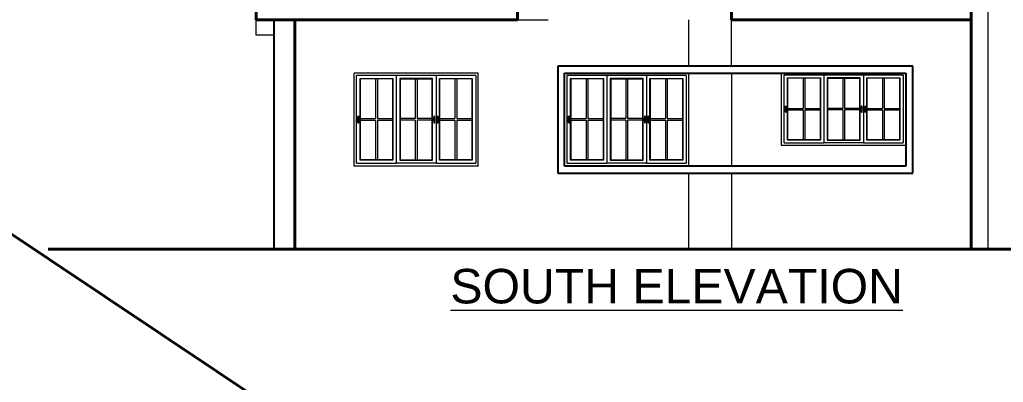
# Model space of a CAD drawing. Header units: inches. Extents: x 141029 to 151573, y -22384 to -18036.
# Drawn here: x 145077 to 145647, y -20714 to -20504 of the extents above; entities that cross this region are included whole.
import ezdxf

# ---------------------------------------------------------------- set-up
doc = ezdxf.new("R2010")
doc.units = ezdxf.units.IN
doc.header["$LTSCALE"] = 0.5
doc.header["$MEASUREMENT"] = 0
for name, color, linetype, lineweight in [('HACTH', 253, 'Continuous', 9), ('PARAPET', 50, 'Continuous', 13), ('Text-100.w', 254, 'Continuous', 9), ('wall', 1, 'Continuous', 40), ('wall light', 6, 'Continuous', 25), ('window', 4, 'Continuous', 13)]:
    doc.layers.add(name, color=color, linetype=linetype, lineweight=lineweight)
doc.styles.add('arial', font='arial.ttf')

msp = doc.modelspace()

# ---------------------------------------------------------------- linework, layer by layer
at = {"layer": 'HACTH'}
for p, q in [((145365.69, -20503.61), (145383.59, -20503.61)), ((145465.09, -20530.61), (145465.09, -20503.61)), ((145489.84, -20530.61), (145489.84, -20503.61)), ((145489.84, -20534.61), (145489.84, -20588.61)), ((145465.09, -20636.61), (145465.09, -20592.61)), ((145489.84, -20592.61), (145489.84, -20636.61))]:
    msp.add_line(p, q, dxfattribs=at)
at = {"layer": 'PARAPET'}
for p, q in [((145638.37, -20263.61), (145638.37, -20636.61)), ((145214.36, -20512.61), (145214.36, -20503.61)), ((145224.69, -20512.61), (145214.36, -20512.61))]:
    msp.add_line(p, q, dxfattribs=at)
at = {"layer": 'wall'}
for p, q in [((141502.31, -18246.24), (147362.44, -22155.74)), ((145489.84, -20503.61), (145489.84, -20178.97)), ((145214.36, -20503.61), (145214.36, -20498.61)), ((145365.69, -20498.61), (145365.69, -20503.61)), ((145628.8, -20498.61), (145628.8, -20636.61)), ((145214.36, -20503.61), (145224.69, -20503.61)), ((145224.69, -20503.61), (145365.69, -20503.61)), ((145236.69, -20503.61), (145236.69, -20636.61)), ((145489.84, -20503.61), (145628.8, -20503.61)), ((145093.69, -20636.61), (145732.13, -20636.61))]:
    msp.add_line(p, q, dxfattribs=at)
at = {"layer": 'wall light'}
for p, q in [((145224.69, -20636.61), (145224.69, -20503.61)), ((145594.82, -20530.61), (145389.09, -20530.61)), ((145389.09, -20530.61), (145389.09, -20592.61)), ((145594.82, -20592.61), (145594.82, -20530.61)), ((145393.09, -20588.61), (145393.09, -20534.61)), ((145393.09, -20534.61), (145590.82, -20534.61)), ((145590.82, -20534.61), (145590.82, -20588.61)), ((145590.82, -20588.61), (145393.09, -20588.61)), ((145389.09, -20592.61), (145594.82, -20592.61))]:
    msp.add_line(p, q, dxfattribs=at)
at = {"layer": 'window'}
for p, q in [((145271.02, -20588.61), (145271.02, -20534.61)), ((145343.02, -20534.61), (145271.02, -20534.61)), ((145272.52, -20586.83), (145272.52, -20535.94)), ((145341.52, -20535.94), (145272.52, -20535.94)), ((145295.52, -20535.94), (145295.52, -20586.83)), ((145318.52, -20535.94), (145318.52, -20586.83)), ((145341.52, -20535.94), (145341.52, -20586.83)), ((145343.02, -20588.61), (145343.02, -20534.61)), ((145394.59, -20586.83), (145394.59, -20535.94)), ((145463.59, -20535.94), (145394.59, -20535.94)), ((145417.59, -20535.94), (145417.59, -20586.83)), ((145440.59, -20535.94), (145440.59, -20586.83)), ((145463.59, -20535.94), (145463.59, -20586.83)), ((145465.09, -20588.61), (145465.09, -20534.61)), ((145518.82, -20576.61), (145518.82, -20534.61)), ((145520.32, -20575.03), (145520.32, -20535.8)), ((145589.32, -20535.8), (145520.32, -20535.8)), ((145543.32, -20535.8), (145543.32, -20575.03)), ((145566.32, -20535.8), (145566.32, -20575.03)), ((145589.32, -20535.8), (145589.32, -20575.03)), ((145274.48, -20585.03), (145274.48, -20537.74)), ((145274.48, -20537.74), (145293.55, -20537.74)), ((145274.72, -20537.97), (145274.48, -20537.74)), ((145274.72, -20584.81), (145274.72, -20537.97)), ((145293.31, -20537.97), (145274.72, -20537.97)), ((145283.52, -20537.97), (145283.52, -20560.94)), ((145284.51, -20537.97), (145284.51, -20560.94)), ((145293.31, -20537.97), (145293.55, -20537.74)), ((145293.31, -20537.97), (145293.31, -20584.81)), ((145293.55, -20537.74), (145293.55, -20585.03)), ((145316.55, -20537.74), (145297.48, -20537.74)), ((145297.48, -20537.74), (145297.48, -20585.03)), ((145297.72, -20537.97), (145297.48, -20537.74)), ((145297.72, -20537.97), (145297.72, -20584.81)), ((145297.72, -20537.97), (145316.31, -20537.97)), ((145306.52, -20537.97), (145306.52, -20560.94)), ((145307.51, -20537.97), (145307.51, -20560.94)), ((145316.31, -20537.97), (145316.55, -20537.74)), ((145316.31, -20584.81), (145316.31, -20537.97)), ((145316.55, -20585.03), (145316.55, -20537.74)), ((145320.48, -20585.03), (145320.48, -20537.74)), ((145320.48, -20537.74), (145339.55, -20537.74)), ((145320.72, -20537.97), (145320.48, -20537.74)), ((145320.72, -20584.81), (145320.72, -20537.97)), ((145339.31, -20537.97), (145320.72, -20537.97)), ((145329.52, -20537.97), (145329.52, -20560.94)), ((145330.51, -20537.97), (145330.51, -20560.94)), ((145339.31, -20537.97), (145339.55, -20537.74)), ((145339.31, -20537.97), (145339.31, -20584.81)), ((145339.55, -20537.74), (145339.55, -20585.03)), ((145396.55, -20585.03), (145396.55, -20537.74)), ((145396.55, -20537.74), (145415.63, -20537.74)), ((145396.8, -20537.97), (145396.55, -20537.74)), ((145396.8, -20584.81), (145396.8, -20537.97)), ((145415.38, -20537.97), (145396.8, -20537.97)), ((145405.6, -20537.97), (145405.6, -20560.94)), ((145406.58, -20537.97), (145406.58, -20560.94)), ((145415.38, -20537.97), (145415.63, -20537.74)), ((145415.38, -20537.97), (145415.38, -20584.81)), ((145415.63, -20537.74), (145415.63, -20585.03)), ((145438.63, -20537.74), (145419.55, -20537.74)), ((145419.55, -20537.74), (145419.55, -20585.03)), ((145419.8, -20537.97), (145419.55, -20537.74)), ((145419.8, -20537.97), (145419.8, -20584.81)), ((145419.8, -20537.97), (145438.38, -20537.97)), ((145428.6, -20537.97), (145428.6, -20560.94)), ((145429.58, -20537.97), (145429.58, -20560.94)), ((145438.38, -20537.97), (145438.63, -20537.74)), ((145438.38, -20584.81), (145438.38, -20537.97)), ((145438.63, -20585.03), (145438.63, -20537.74)), ((145442.55, -20585.03), (145442.55, -20537.74)), ((145442.55, -20537.74), (145461.63, -20537.74)), ((145442.8, -20537.97), (145442.55, -20537.74)), ((145442.8, -20584.81), (145442.8, -20537.97)), ((145461.38, -20537.97), (145442.8, -20537.97)), ((145451.6, -20537.97), (145451.6, -20560.94)), ((145452.58, -20537.97), (145452.58, -20560.94)), ((145461.38, -20537.97), (145461.63, -20537.74)), ((145461.38, -20537.97), (145461.38, -20584.81)), ((145461.63, -20537.74), (145461.63, -20585.03)), ((145522.28, -20573.43), (145522.28, -20537.39)), ((145522.28, -20537.39), (145541.35, -20537.39)), ((145522.53, -20537.59), (145522.28, -20537.39)), ((145522.53, -20573.23), (145522.53, -20537.59)), ((145541.11, -20537.59), (145522.53, -20537.59)), ((145531.33, -20537.59), (145531.33, -20555.01)), ((145532.31, -20537.59), (145532.31, -20555.01)), ((145541.11, -20537.59), (145541.35, -20537.39)), ((145541.11, -20537.59), (145541.11, -20573.23)), ((145541.35, -20537.39), (145541.35, -20573.43)), ((145564.35, -20537.39), (145545.28, -20537.39)), ((145545.28, -20537.39), (145545.28, -20573.43)), ((145545.53, -20537.59), (145545.28, -20537.39)), ((145545.53, -20537.59), (145545.53, -20573.23)), ((145545.53, -20537.59), (145564.11, -20537.59)), ((145554.33, -20537.59), (145554.33, -20555.01)), ((145555.31, -20537.59), (145555.31, -20555.01)), ((145564.11, -20537.59), (145564.35, -20537.39)), ((145564.11, -20573.23), (145564.11, -20537.59)), ((145564.35, -20573.43), (145564.35, -20537.39)), ((145568.28, -20573.43), (145568.28, -20537.39)), ((145568.28, -20537.39), (145587.35, -20537.39)), ((145568.53, -20537.59), (145568.28, -20537.39)), ((145568.53, -20573.23), (145568.53, -20537.59)), ((145587.11, -20537.59), (145568.53, -20537.59)), ((145577.33, -20537.59), (145577.33, -20555.01)), ((145578.31, -20537.59), (145578.31, -20555.01)), ((145587.11, -20537.59), (145587.35, -20537.39)), ((145587.11, -20537.59), (145587.11, -20573.23)), ((145587.35, -20537.39), (145587.35, -20573.43)), ((145521.04, -20554.02), (145521.06, -20553.96)), ((145521.04, -20554.02), (145521.05, -20553.99)), ((145521.04, -20557.03), (145521.04, -20554.02)), ((145521.05, -20553.99), (145521.06, -20553.96)), ((145521.06, -20553.96), (145521.07, -20553.93)), ((145521.07, -20553.93), (145521.1, -20553.9)), ((145521.12, -20553.88), (145521.1, -20553.9)), ((145521.16, -20553.86), (145521.12, -20553.88)), ((145521.16, -20553.86), (145521.19, -20553.84)), ((145521.23, -20553.83), (145521.19, -20553.84)), ((145521.27, -20553.83), (145521.23, -20553.83)), ((145521.31, -20553.82), (145521.27, -20553.83)), ((145521.36, -20553.83), (145521.31, -20553.82)), ((145521.36, -20553.83), (145521.4, -20553.83)), ((145521.4, -20553.83), (145521.44, -20553.84)), ((145521.44, -20553.84), (145521.47, -20553.86)), ((145521.47, -20553.86), (145521.51, -20553.88)), ((145521.51, -20553.88), (145521.53, -20553.9)), ((145521.55, -20553.93), (145521.53, -20553.9)), ((145521.57, -20553.96), (145521.55, -20553.93)), ((145521.58, -20553.99), (145521.57, -20553.96)), ((145521.58, -20553.99), (145521.58, -20554.02)), ((145521.58, -20554.02), (145521.58, -20557.03)), ((145565.06, -20553.99), (145565.05, -20554.02)), ((145565.05, -20554.02), (145565.05, -20557.03)), ((145565.07, -20553.96), (145565.06, -20553.99)), ((145565.08, -20553.93), (145565.07, -20553.96)), ((145565.1, -20553.9), (145565.08, -20553.93)), ((145565.13, -20553.88), (145565.1, -20553.9)), ((145565.16, -20553.86), (145565.13, -20553.88)), ((145565.2, -20553.84), (145565.16, -20553.86)), ((145565.24, -20553.83), (145565.2, -20553.84)), ((145565.28, -20553.83), (145565.24, -20553.83)), ((145565.32, -20553.82), (145565.28, -20553.83)), ((145565.37, -20553.83), (145565.32, -20553.82)), ((145565.41, -20553.83), (145565.37, -20553.83)), ((145565.45, -20553.84), (145565.41, -20553.83)), ((145565.48, -20553.86), (145565.45, -20553.84)), ((145565.51, -20553.88), (145565.48, -20553.86)), ((145565.54, -20553.9), (145565.51, -20553.88)), ((145565.56, -20553.93), (145565.54, -20553.9)), ((145565.58, -20553.96), (145565.56, -20553.93)), ((145565.59, -20553.99), (145565.58, -20553.96)), ((145565.59, -20554.02), (145565.58, -20553.96)), ((145565.59, -20554.02), (145565.59, -20553.99)), ((145565.59, -20557.03), (145565.59, -20554.02)), ((145567.04, -20554.02), (145567.06, -20553.96)), ((145567.04, -20554.02), (145567.05, -20553.99)), ((145567.04, -20557.03), (145567.04, -20554.02)), ((145567.05, -20553.99), (145567.06, -20553.96)), ((145567.06, -20553.96), (145567.07, -20553.93)), ((145567.07, -20553.93), (145567.1, -20553.9)), ((145567.12, -20553.88), (145567.1, -20553.9)), ((145567.16, -20553.86), (145567.12, -20553.88)), ((145567.16, -20553.86), (145567.19, -20553.84)), ((145567.23, -20553.83), (145567.19, -20553.84)), ((145567.27, -20553.83), (145567.23, -20553.83)), ((145567.31, -20553.82), (145567.27, -20553.83)), ((145567.36, -20553.83), (145567.31, -20553.82)), ((145567.36, -20553.83), (145567.4, -20553.83)), ((145567.4, -20553.83), (145567.44, -20553.84)), ((145567.44, -20553.84), (145567.47, -20553.86)), ((145567.47, -20553.86), (145567.51, -20553.88)), ((145567.51, -20553.88), (145567.53, -20553.9)), ((145567.55, -20553.93), (145567.53, -20553.9)), ((145567.57, -20553.96), (145567.55, -20553.93)), ((145567.58, -20553.99), (145567.57, -20553.96)), ((145567.58, -20553.99), (145567.58, -20554.02)), ((145567.58, -20554.02), (145567.58, -20557.03)), ((145273.24, -20559.79), (145273.25, -20559.75)), ((145273.24, -20559.82), (145273.25, -20559.75)), ((145273.24, -20559.82), (145273.24, -20559.79)), ((145273.24, -20563.21), (145273.24, -20559.82)), ((145273.25, -20559.75), (145273.27, -20559.72)), ((145273.27, -20559.72), (145273.29, -20559.69)), ((145273.32, -20559.66), (145273.29, -20559.69)), ((145273.35, -20559.64), (145273.32, -20559.66)), ((145273.35, -20559.64), (145273.39, -20559.62)), ((145273.43, -20559.61), (145273.39, -20559.62)), ((145273.47, -20559.6), (145273.43, -20559.61)), ((145273.51, -20559.6), (145273.47, -20559.6)), ((145273.55, -20559.6), (145273.51, -20559.6)), ((145273.55, -20559.6), (145273.59, -20559.61)), ((145273.59, -20559.61), (145273.63, -20559.62)), ((145273.63, -20559.62), (145273.67, -20559.64)), ((145273.67, -20559.64), (145273.7, -20559.66)), ((145273.7, -20559.66), (145273.73, -20559.69)), ((145273.75, -20559.72), (145273.73, -20559.69)), ((145273.77, -20559.75), (145273.75, -20559.72)), ((145273.78, -20559.79), (145273.77, -20559.75)), ((145273.78, -20559.79), (145273.78, -20559.82)), ((145273.78, -20559.82), (145273.78, -20563.21)), ((145317.26, -20559.75), (145317.25, -20559.79)), ((145317.25, -20559.79), (145317.25, -20559.82)), ((145317.25, -20559.82), (145317.25, -20563.21)), ((145317.28, -20559.72), (145317.26, -20559.75)), ((145317.3, -20559.69), (145317.28, -20559.72)), ((145317.33, -20559.66), (145317.3, -20559.69)), ((145317.36, -20559.64), (145317.33, -20559.66)), ((145317.4, -20559.62), (145317.36, -20559.64)), ((145317.44, -20559.61), (145317.4, -20559.62)), ((145317.48, -20559.6), (145317.44, -20559.61)), ((145317.52, -20559.6), (145317.48, -20559.6)), ((145317.56, -20559.6), (145317.52, -20559.6)), ((145317.6, -20559.61), (145317.56, -20559.6)), ((145317.64, -20559.62), (145317.6, -20559.61)), ((145317.68, -20559.64), (145317.64, -20559.62)), ((145317.71, -20559.66), (145317.68, -20559.64)), ((145317.74, -20559.69), (145317.71, -20559.66)), ((145317.76, -20559.72), (145317.74, -20559.69)), ((145317.78, -20559.75), (145317.76, -20559.72)), ((145317.79, -20559.79), (145317.78, -20559.75)), ((145317.79, -20559.82), (145317.78, -20559.75)), ((145317.79, -20559.82), (145317.79, -20559.79)), ((145317.79, -20563.21), (145317.79, -20559.82)), ((145319.24, -20559.79), (145319.25, -20559.75)), ((145319.24, -20559.82), (145319.25, -20559.75)), ((145319.24, -20559.82), (145319.24, -20559.79)), ((145319.24, -20563.21), (145319.24, -20559.82)), ((145319.25, -20559.75), (145319.27, -20559.72)), ((145319.27, -20559.72), (145319.29, -20559.69)), ((145319.32, -20559.66), (145319.29, -20559.69)), ((145319.35, -20559.64), (145319.32, -20559.66)), ((145319.35, -20559.64), (145319.39, -20559.62)), ((145319.43, -20559.61), (145319.39, -20559.62)), ((145319.47, -20559.6), (145319.43, -20559.61)), ((145319.51, -20559.6), (145319.47, -20559.6)), ((145319.55, -20559.6), (145319.51, -20559.6)), ((145319.55, -20559.6), (145319.59, -20559.61)), ((145319.59, -20559.61), (145319.63, -20559.62)), ((145319.63, -20559.62), (145319.67, -20559.64)), ((145319.67, -20559.64), (145319.7, -20559.66)), ((145319.7, -20559.66), (145319.73, -20559.69)), ((145319.75, -20559.72), (145319.73, -20559.69)), ((145319.77, -20559.75), (145319.75, -20559.72)), ((145319.78, -20559.79), (145319.77, -20559.75)), ((145319.78, -20559.79), (145319.78, -20559.82)), ((145319.78, -20559.82), (145319.78, -20563.21)), ((145395.32, -20559.79), (145395.33, -20559.75)), ((145395.32, -20559.82), (145395.33, -20559.75)), ((145395.32, -20559.82), (145395.32, -20559.79)), ((145395.32, -20563.21), (145395.32, -20559.82)), ((145395.33, -20559.75), (145395.35, -20559.72)), ((145395.35, -20559.72), (145395.37, -20559.69)), ((145395.39, -20559.66), (145395.37, -20559.69)), ((145395.43, -20559.64), (145395.39, -20559.66)), ((145395.43, -20559.64), (145395.46, -20559.62)), ((145395.5, -20559.61), (145395.46, -20559.62)), ((145395.54, -20559.6), (145395.5, -20559.61)), ((145395.59, -20559.6), (145395.54, -20559.6)), ((145395.63, -20559.6), (145395.59, -20559.6)), ((145395.63, -20559.6), (145395.67, -20559.61)), ((145395.67, -20559.61), (145395.71, -20559.62)), ((145395.71, -20559.62), (145395.74, -20559.64)), ((145395.74, -20559.64), (145395.78, -20559.66)), ((145395.78, -20559.66), (145395.8, -20559.69)), ((145395.83, -20559.72), (145395.8, -20559.69)), ((145395.84, -20559.75), (145395.83, -20559.72)), ((145395.85, -20559.79), (145395.84, -20559.75)), ((145395.85, -20559.79), (145395.86, -20559.82)), ((145395.86, -20559.82), (145395.86, -20563.21)), ((145439.33, -20559.79), (145439.32, -20559.82)), ((145439.32, -20559.82), (145439.32, -20563.21)), ((145439.34, -20559.75), (145439.33, -20559.79)), ((145439.35, -20559.72), (145439.34, -20559.75)), ((145439.38, -20559.69), (145439.35, -20559.72)), ((145439.4, -20559.66), (145439.38, -20559.69)), ((145439.44, -20559.64), (145439.4, -20559.66)), ((145439.47, -20559.62), (145439.44, -20559.64)), ((145439.51, -20559.61), (145439.47, -20559.62)), ((145439.55, -20559.6), (145439.51, -20559.61)), ((145439.59, -20559.6), (145439.55, -20559.6)), ((145439.64, -20559.6), (145439.59, -20559.6)), ((145439.68, -20559.61), (145439.64, -20559.6)), ((145439.72, -20559.62), (145439.68, -20559.61)), ((145439.75, -20559.64), (145439.72, -20559.62)), ((145439.79, -20559.66), (145439.75, -20559.64)), ((145439.81, -20559.69), (145439.79, -20559.66)), ((145439.84, -20559.72), (145439.81, -20559.69)), ((145439.85, -20559.75), (145439.84, -20559.72)), ((145439.86, -20559.79), (145439.85, -20559.75)), ((145439.86, -20559.82), (145439.85, -20559.75)), ((145439.86, -20559.82), (145439.86, -20559.79)), ((145439.86, -20563.21), (145439.86, -20559.82)), ((145441.32, -20559.79), (145441.33, -20559.75)), ((145441.32, -20559.82), (145441.33, -20559.75)), ((145441.32, -20559.82), (145441.32, -20559.79)), ((145441.32, -20563.21), (145441.32, -20559.82)), ((145441.33, -20559.75), (145441.35, -20559.72)), ((145441.35, -20559.72), (145441.37, -20559.69)), ((145441.39, -20559.66), (145441.37, -20559.69)), ((145441.43, -20559.64), (145441.39, -20559.66)), ((145441.43, -20559.64), (145441.46, -20559.62)), ((145441.5, -20559.61), (145441.46, -20559.62)), ((145441.54, -20559.6), (145441.5, -20559.61)), ((145441.59, -20559.6), (145441.54, -20559.6)), ((145441.63, -20559.6), (145441.59, -20559.6)), ((145441.63, -20559.6), (145441.67, -20559.61)), ((145441.67, -20559.61), (145441.71, -20559.62)), ((145441.71, -20559.62), (145441.74, -20559.64)), ((145441.74, -20559.64), (145441.78, -20559.66)), ((145441.78, -20559.66), (145441.8, -20559.69)), ((145441.83, -20559.72), (145441.8, -20559.69)), ((145441.84, -20559.75), (145441.83, -20559.72)), ((145441.85, -20559.79), (145441.84, -20559.75)), ((145441.85, -20559.79), (145441.86, -20559.82)), ((145441.86, -20559.82), (145441.86, -20563.21)), ((145521.05, -20557.06), (145521.04, -20557.03)), ((145521.06, -20557.09), (145521.05, -20557.06)), ((145521.06, -20557.09), (145521.07, -20557.12)), ((145521.07, -20557.12), (145521.1, -20557.15)), ((145521.1, -20557.15), (145521.12, -20557.17)), ((145521.16, -20557.19), (145521.12, -20557.17)), ((145521.14, -20554.62), (145521.13, -20554.64)), ((145521.13, -20554.64), (145521.13, -20554.66)), ((145521.13, -20554.66), (145521.13, -20556.18)), ((145521.13, -20556.2), (145521.13, -20556.18)), ((145521.14, -20556.22), (145521.13, -20556.2)), ((145521.15, -20554.6), (145521.14, -20554.62)), ((145521.15, -20556.24), (145521.14, -20556.22)), ((145521.17, -20554.58), (145521.15, -20554.6)), ((145521.17, -20556.25), (145521.15, -20556.24)), ((145521.19, -20557.21), (145521.16, -20557.19)), ((145521.19, -20554.56), (145521.17, -20554.58)), ((145521.19, -20556.27), (145521.17, -20556.25)), ((145521.21, -20554.55), (145521.19, -20554.56)), ((145521.21, -20556.28), (145521.19, -20556.27)), ((145521.19, -20557.21), (145521.23, -20557.22)), ((145521.23, -20554.54), (145521.21, -20554.55)), ((145521.23, -20556.29), (145521.21, -20556.28)), ((145521.26, -20554.53), (145521.23, -20554.54)), ((145521.26, -20556.3), (145521.23, -20556.29)), ((145521.27, -20557.23), (145521.23, -20557.22)), ((145521.29, -20554.53), (145521.26, -20554.53)), ((145521.29, -20556.31), (145521.26, -20556.3)), ((145521.31, -20557.23), (145521.27, -20557.23)), ((145521.31, -20554.53), (145521.29, -20554.53)), ((145521.31, -20556.31), (145521.29, -20556.31)), ((145521.34, -20554.53), (145521.31, -20554.53)), ((145521.34, -20556.31), (145521.31, -20556.31)), ((145521.31, -20557.23), (145521.36, -20557.23)), ((145521.37, -20554.53), (145521.34, -20554.53)), ((145521.37, -20556.3), (145521.34, -20556.31)), ((145521.36, -20557.23), (145521.4, -20557.22)), ((145521.4, -20554.54), (145521.37, -20554.53)), ((145521.4, -20556.29), (145521.37, -20556.3)), ((145521.42, -20554.55), (145521.4, -20554.54)), ((145521.42, -20556.28), (145521.4, -20556.29)), ((145521.44, -20557.21), (145521.4, -20557.22)), ((145521.44, -20554.56), (145521.42, -20554.55)), ((145521.44, -20556.27), (145521.42, -20556.28)), ((145521.46, -20554.58), (145521.44, -20554.56)), ((145521.46, -20556.25), (145521.44, -20556.27)), ((145521.47, -20557.19), (145521.44, -20557.21)), ((145521.48, -20554.6), (145521.46, -20554.58)), ((145521.48, -20556.24), (145521.46, -20556.25)), ((145521.47, -20557.19), (145521.51, -20557.17)), ((145521.49, -20554.62), (145521.48, -20554.6)), ((145521.49, -20556.22), (145521.48, -20556.24)), ((145521.49, -20554.64), (145521.49, -20554.62)), ((145521.5, -20554.66), (145521.49, -20554.64)), ((145521.5, -20556.18), (145521.49, -20556.2)), ((145521.49, -20556.2), (145521.49, -20556.22)), ((145521.5, -20556.18), (145521.5, -20554.66)), ((145521.51, -20557.17), (145521.53, -20557.15)), ((145521.53, -20557.15), (145521.55, -20557.12)), ((145521.57, -20557.09), (145521.55, -20557.12)), ((145521.58, -20557.03), (145521.57, -20557.09)), ((145521.58, -20557.06), (145521.57, -20557.09)), ((145521.58, -20557.06), (145521.58, -20557.03)), ((145522.53, -20555.01), (145531.33, -20555.01)), ((145522.53, -20555.81), (145531.33, -20555.81)), ((145531.33, -20555.81), (145531.33, -20573.23)), ((145532.31, -20555.01), (145541.11, -20555.01)), ((145532.31, -20555.81), (145541.11, -20555.81)), ((145532.31, -20555.81), (145532.31, -20573.23)), ((145554.33, -20555.01), (145545.53, -20555.01)), ((145554.33, -20555.81), (145545.53, -20555.81)), ((145554.33, -20555.81), (145554.33, -20573.23)), ((145564.11, -20555.01), (145555.31, -20555.01)), ((145555.31, -20555.81), (145555.31, -20573.23)), ((145564.11, -20555.81), (145555.31, -20555.81)), ((145565.06, -20557.06), (145565.05, -20557.03)), ((145565.05, -20557.03), (145565.07, -20557.09)), ((145565.06, -20557.06), (145565.07, -20557.09)), ((145565.07, -20557.09), (145565.08, -20557.12)), ((145565.08, -20557.12), (145565.1, -20557.15)), ((145565.1, -20557.15), (145565.13, -20557.17)), ((145565.13, -20557.17), (145565.16, -20557.19)), ((145565.14, -20554.64), (145565.15, -20554.62)), ((145565.14, -20554.66), (145565.14, -20554.64)), ((145565.14, -20554.88), (145565.14, -20554.66)), ((145565.14, -20554.86), (145565.15, -20554.84)), ((145565.14, -20554.88), (145565.14, -20554.86)), ((145565.14, -20556.18), (145565.14, -20554.88)), ((145565.14, -20556.18), (145565.14, -20556.2)), ((145565.14, -20556.2), (145565.15, -20556.22)), ((145565.15, -20554.62), (145565.16, -20554.6)), ((145565.15, -20554.84), (145565.16, -20554.82)), ((145565.15, -20556.22), (145565.16, -20556.24)), ((145565.16, -20554.6), (145565.18, -20554.58)), ((145565.16, -20554.82), (145565.18, -20554.8)), ((145565.16, -20556.24), (145565.18, -20556.25)), ((145565.16, -20557.19), (145565.2, -20557.21)), ((145565.18, -20554.58), (145565.19, -20554.56)), ((145565.18, -20554.8), (145565.19, -20554.79)), ((145565.18, -20556.25), (145565.19, -20556.27)), ((145565.19, -20554.56), (145565.22, -20554.55)), ((145565.19, -20554.79), (145565.22, -20554.77)), ((145565.19, -20556.27), (145565.22, -20556.28)), ((145565.2, -20557.21), (145565.24, -20557.22)), ((145565.22, -20554.55), (145565.24, -20554.54)), ((145565.22, -20554.77), (145565.24, -20554.76)), ((145565.22, -20556.28), (145565.24, -20556.29)), ((145565.24, -20554.54), (145565.27, -20554.53)), ((145565.24, -20554.76), (145565.27, -20554.75)), ((145565.24, -20556.29), (145565.27, -20556.3)), ((145565.24, -20557.22), (145565.28, -20557.23)), ((145565.27, -20554.53), (145565.29, -20554.53)), ((145565.27, -20554.75), (145565.29, -20554.75)), ((145565.27, -20556.3), (145565.29, -20556.31)), ((145565.28, -20557.23), (145565.32, -20557.23)), ((145565.29, -20554.53), (145565.32, -20554.53)), ((145565.29, -20554.75), (145565.32, -20554.75)), ((145565.29, -20556.31), (145565.32, -20556.31)), ((145565.32, -20554.53), (145565.35, -20554.53)), ((145565.32, -20554.75), (145565.35, -20554.75)), ((145565.32, -20556.31), (145565.35, -20556.31)), ((145565.32, -20557.23), (145565.37, -20557.23)), ((145565.35, -20554.53), (145565.38, -20554.53)), ((145565.35, -20554.75), (145565.38, -20554.75)), ((145565.35, -20556.31), (145565.38, -20556.3)), ((145565.37, -20557.23), (145565.41, -20557.22)), ((145565.38, -20554.53), (145565.41, -20554.54)), ((145565.38, -20554.75), (145565.41, -20554.76)), ((145565.38, -20556.3), (145565.41, -20556.29)), ((145565.41, -20554.54), (145565.43, -20554.55)), ((145565.41, -20554.76), (145565.43, -20554.77)), ((145565.41, -20556.29), (145565.43, -20556.28)), ((145565.41, -20557.22), (145565.45, -20557.21)), ((145565.43, -20554.55), (145565.45, -20554.56)), ((145565.43, -20554.77), (145565.45, -20554.79)), ((145565.43, -20556.28), (145565.45, -20556.27)), ((145565.45, -20554.56), (145565.47, -20554.58)), ((145565.45, -20554.79), (145565.47, -20554.8)), ((145565.45, -20556.27), (145565.47, -20556.25)), ((145565.45, -20557.21), (145565.48, -20557.19)), ((145565.47, -20554.58), (145565.48, -20554.6)), ((145565.47, -20554.8), (145565.48, -20554.82)), ((145565.47, -20556.25), (145565.48, -20556.24)), ((145565.48, -20554.6), (145565.5, -20554.62)), ((145565.48, -20554.82), (145565.5, -20554.84)), ((145565.48, -20556.24), (145565.5, -20556.22)), ((145565.48, -20557.19), (145565.51, -20557.17)), ((145565.5, -20554.62), (145565.5, -20554.64)), ((145565.5, -20554.64), (145565.5, -20554.66)), ((145565.5, -20556.18), (145565.5, -20554.66)), ((145565.5, -20554.84), (145565.5, -20554.86)), ((145565.5, -20554.86), (145565.5, -20554.88)), ((145565.5, -20556.2), (145565.5, -20556.18)), ((145565.5, -20556.22), (145565.5, -20556.2)), ((145565.51, -20557.17), (145565.54, -20557.15)), ((145565.54, -20557.15), (145565.56, -20557.12)), ((145565.56, -20557.12), (145565.58, -20557.09)), ((145565.58, -20557.09), (145565.59, -20557.06)), ((145565.59, -20557.06), (145565.59, -20557.03)), ((145567.05, -20557.06), (145567.04, -20557.03)), ((145567.06, -20557.09), (145567.05, -20557.06)), ((145567.06, -20557.09), (145567.07, -20557.12)), ((145567.07, -20557.12), (145567.1, -20557.15)), ((145567.1, -20557.15), (145567.12, -20557.17)), ((145567.16, -20557.19), (145567.12, -20557.17)), ((145567.14, -20554.62), (145567.13, -20554.64)), ((145567.13, -20554.64), (145567.13, -20554.66)), ((145567.13, -20554.66), (145567.13, -20556.18)), ((145567.13, -20556.2), (145567.13, -20556.18)), ((145567.14, -20556.22), (145567.13, -20556.2)), ((145567.15, -20554.6), (145567.14, -20554.62)), ((145567.15, -20556.24), (145567.14, -20556.22)), ((145567.17, -20554.58), (145567.15, -20554.6)), ((145567.17, -20556.25), (145567.15, -20556.24)), ((145567.19, -20557.21), (145567.16, -20557.19)), ((145567.19, -20554.56), (145567.17, -20554.58)), ((145567.19, -20556.27), (145567.17, -20556.25)), ((145567.21, -20554.55), (145567.19, -20554.56)), ((145567.21, -20556.28), (145567.19, -20556.27)), ((145567.19, -20557.21), (145567.23, -20557.22)), ((145567.23, -20554.54), (145567.21, -20554.55)), ((145567.23, -20556.29), (145567.21, -20556.28)), ((145567.26, -20554.53), (145567.23, -20554.54)), ((145567.26, -20556.3), (145567.23, -20556.29)), ((145567.27, -20557.23), (145567.23, -20557.22)), ((145567.29, -20554.53), (145567.26, -20554.53)), ((145567.29, -20556.31), (145567.26, -20556.3)), ((145567.31, -20557.23), (145567.27, -20557.23)), ((145567.31, -20554.53), (145567.29, -20554.53)), ((145567.31, -20556.31), (145567.29, -20556.31)), ((145567.34, -20554.53), (145567.31, -20554.53)), ((145567.34, -20556.31), (145567.31, -20556.31)), ((145567.31, -20557.23), (145567.36, -20557.23)), ((145567.37, -20554.53), (145567.34, -20554.53)), ((145567.37, -20556.3), (145567.34, -20556.31)), ((145567.36, -20557.23), (145567.4, -20557.22)), ((145567.4, -20554.54), (145567.37, -20554.53)), ((145567.4, -20556.29), (145567.37, -20556.3)), ((145567.42, -20554.55), (145567.4, -20554.54)), ((145567.42, -20556.28), (145567.4, -20556.29)), ((145567.44, -20557.21), (145567.4, -20557.22)), ((145567.44, -20554.56), (145567.42, -20554.55)), ((145567.44, -20556.27), (145567.42, -20556.28)), ((145567.46, -20554.58), (145567.44, -20554.56)), ((145567.46, -20556.25), (145567.44, -20556.27)), ((145567.47, -20557.19), (145567.44, -20557.21)), ((145567.48, -20554.6), (145567.46, -20554.58)), ((145567.48, -20556.24), (145567.46, -20556.25)), ((145567.47, -20557.19), (145567.51, -20557.17)), ((145567.49, -20554.62), (145567.48, -20554.6)), ((145567.49, -20556.22), (145567.48, -20556.24)), ((145567.49, -20554.64), (145567.49, -20554.62)), ((145567.5, -20554.66), (145567.49, -20554.64)), ((145567.5, -20556.18), (145567.49, -20556.2)), ((145567.49, -20556.2), (145567.49, -20556.22)), ((145567.5, -20556.18), (145567.5, -20554.66)), ((145567.51, -20557.17), (145567.53, -20557.15)), ((145567.53, -20557.15), (145567.55, -20557.12)), ((145567.57, -20557.09), (145567.55, -20557.12)), ((145567.58, -20557.03), (145567.57, -20557.09)), ((145567.58, -20557.06), (145567.57, -20557.09)), ((145567.58, -20557.06), (145567.58, -20557.03)), ((145568.53, -20555.01), (145577.33, -20555.01)), ((145568.53, -20555.81), (145577.33, -20555.81)), ((145577.33, -20555.81), (145577.33, -20573.23)), ((145578.31, -20555.01), (145587.11, -20555.01)), ((145578.31, -20555.81), (145587.11, -20555.81)), ((145578.31, -20555.81), (145578.31, -20573.23)), ((145273.24, -20563.25), (145273.24, -20563.21)), ((145273.25, -20563.28), (145273.24, -20563.25)), ((145273.25, -20563.28), (145273.27, -20563.31)), ((145273.27, -20563.31), (145273.29, -20563.34)), ((145273.29, -20563.34), (145273.32, -20563.37)), ((145273.35, -20563.39), (145273.32, -20563.37)), ((145273.34, -20560.49), (145273.33, -20560.52)), ((145273.33, -20560.52), (145273.33, -20560.54)), ((145273.33, -20560.54), (145273.33, -20562.25)), ((145273.33, -20562.27), (145273.33, -20562.25)), ((145273.34, -20562.29), (145273.33, -20562.27)), ((145273.35, -20560.47), (145273.34, -20560.49)), ((145273.35, -20562.31), (145273.34, -20562.29)), ((145273.36, -20560.45), (145273.35, -20560.47)), ((145273.36, -20562.33), (145273.35, -20562.31)), ((145273.39, -20563.41), (145273.35, -20563.39)), ((145273.38, -20560.43), (145273.36, -20560.45)), ((145273.38, -20562.35), (145273.36, -20562.33)), ((145273.4, -20560.42), (145273.38, -20560.43)), ((145273.4, -20562.37), (145273.38, -20562.35)), ((145273.39, -20563.41), (145273.43, -20563.42)), ((145273.43, -20560.41), (145273.4, -20560.42)), ((145273.43, -20562.38), (145273.4, -20562.37)), ((145273.45, -20560.4), (145273.43, -20560.41)), ((145273.45, -20562.39), (145273.43, -20562.38)), ((145273.47, -20563.43), (145273.43, -20563.42)), ((145273.48, -20560.39), (145273.45, -20560.4)), ((145273.48, -20562.39), (145273.45, -20562.39)), ((145273.51, -20563.43), (145273.47, -20563.43)), ((145273.51, -20560.39), (145273.48, -20560.39)), ((145273.51, -20562.39), (145273.48, -20562.39)), ((145273.54, -20560.39), (145273.51, -20560.39)), ((145273.54, -20562.39), (145273.51, -20562.39)), ((145273.51, -20563.43), (145273.55, -20563.43)), ((145273.57, -20560.4), (145273.54, -20560.39)), ((145273.57, -20562.39), (145273.54, -20562.39)), ((145273.55, -20563.43), (145273.59, -20563.42)), ((145273.59, -20560.41), (145273.57, -20560.4)), ((145273.59, -20562.38), (145273.57, -20562.39)), ((145273.62, -20560.42), (145273.59, -20560.41)), ((145273.62, -20562.37), (145273.59, -20562.38)), ((145273.63, -20563.41), (145273.59, -20563.42)), ((145273.64, -20560.43), (145273.62, -20560.42)), ((145273.64, -20562.35), (145273.62, -20562.37)), ((145273.67, -20563.39), (145273.63, -20563.41)), ((145273.66, -20560.45), (145273.64, -20560.43)), ((145273.66, -20562.33), (145273.64, -20562.35)), ((145273.67, -20560.47), (145273.66, -20560.45)), ((145273.67, -20562.31), (145273.66, -20562.33)), ((145273.68, -20560.49), (145273.67, -20560.47)), ((145273.68, -20562.29), (145273.67, -20562.31)), ((145273.67, -20563.39), (145273.7, -20563.37)), ((145273.69, -20560.52), (145273.68, -20560.49)), ((145273.69, -20562.27), (145273.68, -20562.29)), ((145273.69, -20560.54), (145273.69, -20560.52)), ((145273.69, -20562.25), (145273.69, -20560.54)), ((145273.69, -20562.25), (145273.69, -20562.27)), ((145273.7, -20563.37), (145273.73, -20563.34)), ((145273.73, -20563.34), (145273.75, -20563.31)), ((145273.77, -20563.28), (145273.75, -20563.31)), ((145273.78, -20563.21), (145273.77, -20563.28)), ((145273.78, -20563.25), (145273.77, -20563.28)), ((145273.78, -20563.25), (145273.78, -20563.21)), ((145274.72, -20560.94), (145283.52, -20560.94)), ((145274.72, -20561.84), (145283.52, -20561.84)), ((145283.52, -20561.84), (145283.52, -20584.81)), ((145284.51, -20560.94), (145293.31, -20560.94)), ((145284.51, -20561.84), (145293.31, -20561.84)), ((145284.51, -20561.84), (145284.51, -20584.81)), ((145306.52, -20560.94), (145297.72, -20560.94)), ((145306.52, -20561.84), (145297.72, -20561.84)), ((145306.52, -20561.84), (145306.52, -20584.81)), ((145316.31, -20560.94), (145307.51, -20560.94)), ((145307.51, -20561.84), (145307.51, -20584.81)), ((145316.31, -20561.84), (145307.51, -20561.84)), ((145317.25, -20563.25), (145317.25, -20563.21)), ((145317.25, -20563.21), (145317.26, -20563.28)), ((145317.25, -20563.25), (145317.26, -20563.28)), ((145317.26, -20563.28), (145317.28, -20563.31)), ((145317.28, -20563.31), (145317.3, -20563.34)), ((145317.3, -20563.34), (145317.33, -20563.37)), ((145317.33, -20563.37), (145317.36, -20563.39)), ((145317.34, -20560.52), (145317.35, -20560.49)), ((145317.34, -20560.54), (145317.34, -20560.52)), ((145317.34, -20560.79), (145317.34, -20560.54)), ((145317.34, -20560.76), (145317.35, -20560.74)), ((145317.34, -20560.79), (145317.34, -20560.76)), ((145317.34, -20562.25), (145317.34, -20560.79)), ((145317.34, -20562.25), (145317.34, -20562.27)), ((145317.34, -20562.27), (145317.35, -20562.29)), ((145317.35, -20560.49), (145317.36, -20560.47)), ((145317.35, -20560.74), (145317.36, -20560.72)), ((145317.35, -20562.29), (145317.36, -20562.31)), ((145317.36, -20560.47), (145317.37, -20560.45)), ((145317.36, -20560.72), (145317.37, -20560.7)), ((145317.36, -20562.31), (145317.37, -20562.33)), ((145317.36, -20563.39), (145317.4, -20563.41)), ((145317.37, -20560.45), (145317.39, -20560.43)), ((145317.37, -20560.7), (145317.39, -20560.68)), ((145317.37, -20562.33), (145317.39, -20562.35)), ((145317.39, -20560.43), (145317.41, -20560.42)), ((145317.39, -20560.68), (145317.41, -20560.67)), ((145317.39, -20562.35), (145317.41, -20562.37)), ((145317.4, -20563.41), (145317.44, -20563.42)), ((145317.41, -20560.42), (145317.44, -20560.41)), ((145317.41, -20560.67), (145317.44, -20560.66)), ((145317.41, -20562.37), (145317.44, -20562.38)), ((145317.44, -20560.41), (145317.46, -20560.4)), ((145317.44, -20560.66), (145317.46, -20560.65)), ((145317.44, -20562.38), (145317.46, -20562.39)), ((145317.44, -20563.42), (145317.48, -20563.43)), ((145317.46, -20560.4), (145317.49, -20560.39)), ((145317.46, -20560.65), (145317.49, -20560.64)), ((145317.46, -20562.39), (145317.49, -20562.39)), ((145317.48, -20563.43), (145317.52, -20563.43)), ((145317.49, -20560.39), (145317.52, -20560.39)), ((145317.49, -20560.64), (145317.52, -20560.64)), ((145317.49, -20562.39), (145317.52, -20562.39)), ((145317.52, -20560.39), (145317.55, -20560.39)), ((145317.52, -20560.64), (145317.55, -20560.64)), ((145317.52, -20562.39), (145317.55, -20562.39)), ((145317.52, -20563.43), (145317.56, -20563.43)), ((145317.55, -20560.39), (145317.58, -20560.4)), ((145317.55, -20560.64), (145317.58, -20560.65)), ((145317.55, -20562.39), (145317.58, -20562.39)), ((145317.56, -20563.43), (145317.6, -20563.42)), ((145317.58, -20560.4), (145317.6, -20560.41)), ((145317.58, -20560.65), (145317.6, -20560.66)), ((145317.58, -20562.39), (145317.6, -20562.38)), ((145317.6, -20560.41), (145317.63, -20560.42)), ((145317.6, -20560.66), (145317.63, -20560.67)), ((145317.6, -20562.38), (145317.63, -20562.37)), ((145317.6, -20563.42), (145317.64, -20563.41)), ((145317.63, -20560.42), (145317.65, -20560.43)), ((145317.63, -20560.67), (145317.65, -20560.68)), ((145317.63, -20562.37), (145317.65, -20562.35)), ((145317.64, -20563.41), (145317.68, -20563.39)), ((145317.65, -20560.43), (145317.67, -20560.45)), ((145317.65, -20560.68), (145317.67, -20560.7)), ((145317.65, -20562.35), (145317.67, -20562.33)), ((145317.67, -20560.45), (145317.68, -20560.47)), ((145317.67, -20560.7), (145317.68, -20560.72)), ((145317.67, -20562.33), (145317.68, -20562.31)), ((145317.68, -20560.47), (145317.69, -20560.49)), ((145317.68, -20560.72), (145317.69, -20560.74)), ((145317.68, -20562.31), (145317.69, -20562.29)), ((145317.68, -20563.39), (145317.71, -20563.37)), ((145317.69, -20560.49), (145317.7, -20560.52)), ((145317.69, -20560.74), (145317.7, -20560.76)), ((145317.69, -20562.29), (145317.7, -20562.27)), ((145317.7, -20560.52), (145317.7, -20560.54)), ((145317.7, -20562.25), (145317.7, -20560.54)), ((145317.7, -20560.76), (145317.7, -20560.79)), ((145317.7, -20562.27), (145317.7, -20562.25)), ((145317.71, -20563.37), (145317.74, -20563.34)), ((145317.74, -20563.34), (145317.76, -20563.31)), ((145317.76, -20563.31), (145317.78, -20563.28)), ((145317.78, -20563.28), (145317.79, -20563.25)), ((145317.79, -20563.25), (145317.79, -20563.21)), ((145319.24, -20563.25), (145319.24, -20563.21)), ((145319.25, -20563.28), (145319.24, -20563.25)), ((145319.25, -20563.28), (145319.27, -20563.31)), ((145319.27, -20563.31), (145319.29, -20563.34)), ((145319.29, -20563.34), (145319.32, -20563.37)), ((145319.35, -20563.39), (145319.32, -20563.37)), ((145319.34, -20560.49), (145319.33, -20560.52)), ((145319.33, -20560.52), (145319.33, -20560.54)), ((145319.33, -20560.54), (145319.33, -20562.25)), ((145319.33, -20562.27), (145319.33, -20562.25)), ((145319.34, -20562.29), (145319.33, -20562.27)), ((145319.35, -20560.47), (145319.34, -20560.49)), ((145319.35, -20562.31), (145319.34, -20562.29)), ((145319.36, -20560.45), (145319.35, -20560.47)), ((145319.36, -20562.33), (145319.35, -20562.31)), ((145319.39, -20563.41), (145319.35, -20563.39)), ((145319.38, -20560.43), (145319.36, -20560.45)), ((145319.38, -20562.35), (145319.36, -20562.33)), ((145319.4, -20560.42), (145319.38, -20560.43)), ((145319.4, -20562.37), (145319.38, -20562.35)), ((145319.39, -20563.41), (145319.43, -20563.42)), ((145319.43, -20560.41), (145319.4, -20560.42)), ((145319.43, -20562.38), (145319.4, -20562.37)), ((145319.45, -20560.4), (145319.43, -20560.41)), ((145319.45, -20562.39), (145319.43, -20562.38)), ((145319.47, -20563.43), (145319.43, -20563.42)), ((145319.48, -20560.39), (145319.45, -20560.4)), ((145319.48, -20562.39), (145319.45, -20562.39)), ((145319.51, -20563.43), (145319.47, -20563.43)), ((145319.51, -20560.39), (145319.48, -20560.39)), ((145319.51, -20562.39), (145319.48, -20562.39)), ((145319.54, -20560.39), (145319.51, -20560.39)), ((145319.54, -20562.39), (145319.51, -20562.39)), ((145319.51, -20563.43), (145319.55, -20563.43)), ((145319.57, -20560.4), (145319.54, -20560.39)), ((145319.57, -20562.39), (145319.54, -20562.39)), ((145319.55, -20563.43), (145319.59, -20563.42)), ((145319.59, -20560.41), (145319.57, -20560.4)), ((145319.59, -20562.38), (145319.57, -20562.39)), ((145319.62, -20560.42), (145319.59, -20560.41)), ((145319.62, -20562.37), (145319.59, -20562.38)), ((145319.63, -20563.41), (145319.59, -20563.42)), ((145319.64, -20560.43), (145319.62, -20560.42)), ((145319.64, -20562.35), (145319.62, -20562.37)), ((145319.67, -20563.39), (145319.63, -20563.41)), ((145319.66, -20560.45), (145319.64, -20560.43)), ((145319.66, -20562.33), (145319.64, -20562.35)), ((145319.67, -20560.47), (145319.66, -20560.45)), ((145319.67, -20562.31), (145319.66, -20562.33)), ((145319.68, -20560.49), (145319.67, -20560.47)), ((145319.68, -20562.29), (145319.67, -20562.31)), ((145319.67, -20563.39), (145319.7, -20563.37)), ((145319.69, -20560.52), (145319.68, -20560.49)), ((145319.69, -20562.27), (145319.68, -20562.29)), ((145319.69, -20560.54), (145319.69, -20560.52)), ((145319.69, -20562.25), (145319.69, -20560.54)), ((145319.69, -20562.25), (145319.69, -20562.27)), ((145319.7, -20563.37), (145319.73, -20563.34)), ((145319.73, -20563.34), (145319.75, -20563.31)), ((145319.77, -20563.28), (145319.75, -20563.31)), ((145319.78, -20563.21), (145319.77, -20563.28)), ((145319.78, -20563.25), (145319.77, -20563.28)), ((145319.78, -20563.25), (145319.78, -20563.21)), ((145320.72, -20560.94), (145329.52, -20560.94)), ((145320.72, -20561.84), (145329.52, -20561.84)), ((145329.52, -20561.84), (145329.52, -20584.81)), ((145330.51, -20560.94), (145339.31, -20560.94)), ((145330.51, -20561.84), (145339.31, -20561.84)), ((145330.51, -20561.84), (145330.51, -20584.81)), ((145395.32, -20563.25), (145395.32, -20563.21)), ((145395.33, -20563.28), (145395.32, -20563.25)), ((145395.33, -20563.28), (145395.35, -20563.31)), ((145395.35, -20563.31), (145395.37, -20563.34)), ((145395.37, -20563.34), (145395.39, -20563.37)), ((145395.43, -20563.39), (145395.39, -20563.37)), ((145395.41, -20560.52), (145395.4, -20560.54)), ((145395.4, -20560.54), (145395.4, -20562.25)), ((145395.41, -20562.27), (145395.4, -20562.25)), ((145395.42, -20560.47), (145395.41, -20560.49)), ((145395.41, -20560.49), (145395.41, -20560.52)), ((145395.41, -20562.29), (145395.41, -20562.27)), ((145395.42, -20562.31), (145395.41, -20562.29)), ((145395.44, -20560.45), (145395.42, -20560.47)), ((145395.44, -20562.33), (145395.42, -20562.31)), ((145395.46, -20563.41), (145395.43, -20563.39)), ((145395.46, -20560.43), (145395.44, -20560.45)), ((145395.46, -20562.35), (145395.44, -20562.33)), ((145395.48, -20560.42), (145395.46, -20560.43)), ((145395.48, -20562.37), (145395.46, -20562.35)), ((145395.46, -20563.41), (145395.5, -20563.42)), ((145395.5, -20560.41), (145395.48, -20560.42)), ((145395.5, -20562.38), (145395.48, -20562.37)), ((145395.53, -20560.4), (145395.5, -20560.41)), ((145395.53, -20562.39), (145395.5, -20562.38)), ((145395.54, -20563.43), (145395.5, -20563.42)), ((145395.56, -20560.39), (145395.53, -20560.4)), ((145395.56, -20562.39), (145395.53, -20562.39)), ((145395.59, -20563.43), (145395.54, -20563.43)), ((145395.59, -20560.39), (145395.56, -20560.39)), ((145395.59, -20562.39), (145395.56, -20562.39)), ((145395.61, -20560.39), (145395.59, -20560.39)), ((145395.61, -20562.39), (145395.59, -20562.39)), ((145395.59, -20563.43), (145395.63, -20563.43)), ((145395.64, -20560.4), (145395.61, -20560.39)), ((145395.64, -20562.39), (145395.61, -20562.39)), ((145395.63, -20563.43), (145395.67, -20563.42)), ((145395.67, -20560.41), (145395.64, -20560.4)), ((145395.67, -20562.38), (145395.64, -20562.39)), ((145395.69, -20560.42), (145395.67, -20560.41)), ((145395.69, -20562.37), (145395.67, -20562.38)), ((145395.71, -20563.41), (145395.67, -20563.42)), ((145395.71, -20560.43), (145395.69, -20560.42)), ((145395.71, -20562.35), (145395.69, -20562.37)), ((145395.73, -20560.45), (145395.71, -20560.43)), ((145395.73, -20562.33), (145395.71, -20562.35)), ((145395.74, -20563.39), (145395.71, -20563.41)), ((145395.75, -20560.47), (145395.73, -20560.45)), ((145395.75, -20562.31), (145395.73, -20562.33)), ((145395.74, -20563.39), (145395.78, -20563.37)), ((145395.76, -20560.49), (145395.75, -20560.47)), ((145395.76, -20562.29), (145395.75, -20562.31)), ((145395.76, -20560.52), (145395.76, -20560.49)), ((145395.77, -20560.54), (145395.76, -20560.52)), ((145395.77, -20562.25), (145395.76, -20562.27)), ((145395.76, -20562.27), (145395.76, -20562.29)), ((145395.77, -20562.25), (145395.77, -20560.54)), ((145395.78, -20563.37), (145395.8, -20563.34)), ((145395.8, -20563.34), (145395.83, -20563.31)), ((145395.84, -20563.28), (145395.83, -20563.31)), ((145395.86, -20563.21), (145395.84, -20563.28)), ((145395.85, -20563.25), (145395.84, -20563.28)), ((145395.85, -20563.25), (145395.86, -20563.21)), ((145396.8, -20560.94), (145405.6, -20560.94)), ((145396.8, -20561.84), (145405.6, -20561.84)), ((145405.6, -20561.84), (145405.6, -20584.81)), ((145406.58, -20560.94), (145415.38, -20560.94)), ((145406.58, -20561.84), (145415.38, -20561.84)), ((145406.58, -20561.84), (145406.58, -20584.81)), ((145428.6, -20560.94), (145419.8, -20560.94)), ((145428.6, -20561.84), (145419.8, -20561.84)), ((145428.6, -20561.84), (145428.6, -20584.81)), ((145438.38, -20560.94), (145429.58, -20560.94)), ((145429.58, -20561.84), (145429.58, -20584.81)), ((145438.38, -20561.84), (145429.58, -20561.84)), ((145439.33, -20563.25), (145439.32, -20563.21)), ((145439.32, -20563.21), (145439.34, -20563.28)), ((145439.33, -20563.25), (145439.34, -20563.28)), ((145439.34, -20563.28), (145439.35, -20563.31)), ((145439.35, -20563.31), (145439.38, -20563.34)), ((145439.38, -20563.34), (145439.4, -20563.37)), ((145439.4, -20563.37), (145439.44, -20563.39)), ((145439.41, -20560.54), (145439.42, -20560.52)), ((145439.41, -20560.79), (145439.41, -20560.54)), ((145439.41, -20560.79), (145439.42, -20560.76)), ((145439.41, -20562.25), (145439.41, -20560.79)), ((145439.41, -20562.25), (145439.42, -20562.27)), ((145439.42, -20560.49), (145439.43, -20560.47)), ((145439.42, -20560.52), (145439.42, -20560.49)), ((145439.42, -20560.74), (145439.43, -20560.72)), ((145439.42, -20560.76), (145439.42, -20560.74)), ((145439.42, -20562.27), (145439.42, -20562.29)), ((145439.42, -20562.29), (145439.43, -20562.31)), ((145439.43, -20560.47), (145439.45, -20560.45)), ((145439.43, -20560.72), (145439.45, -20560.7)), ((145439.43, -20562.31), (145439.45, -20562.33)), ((145439.44, -20563.39), (145439.47, -20563.41)), ((145439.45, -20560.45), (145439.47, -20560.43)), ((145439.45, -20560.7), (145439.47, -20560.68)), ((145439.45, -20562.33), (145439.47, -20562.35)), ((145439.47, -20560.43), (145439.49, -20560.42)), ((145439.47, -20560.68), (145439.49, -20560.67)), ((145439.47, -20562.35), (145439.49, -20562.37)), ((145439.47, -20563.41), (145439.51, -20563.42)), ((145439.49, -20560.42), (145439.51, -20560.41)), ((145439.49, -20560.67), (145439.51, -20560.66)), ((145439.49, -20562.37), (145439.51, -20562.38)), ((145439.51, -20560.41), (145439.54, -20560.4)), ((145439.51, -20560.66), (145439.54, -20560.65)), ((145439.51, -20562.38), (145439.54, -20562.39)), ((145439.51, -20563.42), (145439.55, -20563.43)), ((145439.54, -20560.4), (145439.57, -20560.39)), ((145439.54, -20560.65), (145439.57, -20560.64)), ((145439.54, -20562.39), (145439.57, -20562.39)), ((145439.55, -20563.43), (145439.59, -20563.43)), ((145439.57, -20560.39), (145439.59, -20560.39)), ((145439.57, -20560.64), (145439.59, -20560.64)), ((145439.57, -20562.39), (145439.59, -20562.39)), ((145439.59, -20560.39), (145439.62, -20560.39)), ((145439.59, -20560.64), (145439.62, -20560.64)), ((145439.59, -20562.39), (145439.62, -20562.39)), ((145439.59, -20563.43), (145439.64, -20563.43)), ((145439.62, -20560.39), (145439.65, -20560.4)), ((145439.62, -20560.64), (145439.65, -20560.65)), ((145439.62, -20562.39), (145439.65, -20562.39)), ((145439.64, -20563.43), (145439.68, -20563.42)), ((145439.65, -20560.4), (145439.68, -20560.41)), ((145439.65, -20560.65), (145439.68, -20560.66)), ((145439.65, -20562.39), (145439.68, -20562.38)), ((145439.68, -20560.41), (145439.7, -20560.42)), ((145439.68, -20560.66), (145439.7, -20560.67)), ((145439.68, -20562.38), (145439.7, -20562.37)), ((145439.68, -20563.42), (145439.72, -20563.41)), ((145439.7, -20560.42), (145439.72, -20560.43)), ((145439.7, -20560.67), (145439.72, -20560.68)), ((145439.7, -20562.37), (145439.72, -20562.35)), ((145439.72, -20560.43), (145439.74, -20560.45)), ((145439.72, -20560.68), (145439.74, -20560.7)), ((145439.72, -20562.35), (145439.74, -20562.33)), ((145439.72, -20563.41), (145439.75, -20563.39)), ((145439.74, -20560.45), (145439.76, -20560.47)), ((145439.74, -20560.7), (145439.76, -20560.72)), ((145439.74, -20562.33), (145439.76, -20562.31)), ((145439.75, -20563.39), (145439.79, -20563.37)), ((145439.76, -20560.47), (145439.77, -20560.49)), ((145439.76, -20560.72), (145439.77, -20560.74)), ((145439.76, -20562.31), (145439.77, -20562.29)), ((145439.77, -20560.49), (145439.77, -20560.52)), ((145439.77, -20560.52), (145439.78, -20560.54)), ((145439.77, -20560.74), (145439.77, -20560.76)), ((145439.77, -20560.76), (145439.78, -20560.79)), ((145439.77, -20562.27), (145439.78, -20562.25)), ((145439.77, -20562.29), (145439.77, -20562.27)), ((145439.78, -20562.25), (145439.78, -20560.54)), ((145439.79, -20563.37), (145439.81, -20563.34)), ((145439.81, -20563.34), (145439.84, -20563.31)), ((145439.84, -20563.31), (145439.85, -20563.28)), ((145439.85, -20563.28), (145439.86, -20563.25)), ((145439.86, -20563.25), (145439.86, -20563.21)), ((145441.32, -20563.25), (145441.32, -20563.21)), ((145441.33, -20563.28), (145441.32, -20563.25)), ((145441.33, -20563.28), (145441.35, -20563.31)), ((145441.35, -20563.31), (145441.37, -20563.34)), ((145441.37, -20563.34), (145441.39, -20563.37)), ((145441.43, -20563.39), (145441.39, -20563.37)), ((145441.41, -20560.52), (145441.4, -20560.54)), ((145441.4, -20560.54), (145441.4, -20562.25)), ((145441.41, -20562.27), (145441.4, -20562.25)), ((145441.42, -20560.47), (145441.41, -20560.49)), ((145441.41, -20560.49), (145441.41, -20560.52)), ((145441.41, -20562.29), (145441.41, -20562.27)), ((145441.42, -20562.31), (145441.41, -20562.29)), ((145441.44, -20560.45), (145441.42, -20560.47)), ((145441.44, -20562.33), (145441.42, -20562.31)), ((145441.46, -20563.41), (145441.43, -20563.39)), ((145441.46, -20560.43), (145441.44, -20560.45)), ((145441.46, -20562.35), (145441.44, -20562.33)), ((145441.48, -20560.42), (145441.46, -20560.43)), ((145441.48, -20562.37), (145441.46, -20562.35)), ((145441.46, -20563.41), (145441.5, -20563.42)), ((145441.5, -20560.41), (145441.48, -20560.42)), ((145441.5, -20562.38), (145441.48, -20562.37)), ((145441.53, -20560.4), (145441.5, -20560.41)), ((145441.53, -20562.39), (145441.5, -20562.38)), ((145441.54, -20563.43), (145441.5, -20563.42)), ((145441.56, -20560.39), (145441.53, -20560.4)), ((145441.56, -20562.39), (145441.53, -20562.39)), ((145441.59, -20563.43), (145441.54, -20563.43)), ((145441.59, -20560.39), (145441.56, -20560.39)), ((145441.59, -20562.39), (145441.56, -20562.39)), ((145441.61, -20560.39), (145441.59, -20560.39)), ((145441.61, -20562.39), (145441.59, -20562.39)), ((145441.59, -20563.43), (145441.63, -20563.43)), ((145441.64, -20560.4), (145441.61, -20560.39)), ((145441.64, -20562.39), (145441.61, -20562.39)), ((145441.63, -20563.43), (145441.67, -20563.42)), ((145441.67, -20560.41), (145441.64, -20560.4)), ((145441.67, -20562.38), (145441.64, -20562.39)), ((145441.69, -20560.42), (145441.67, -20560.41)), ((145441.69, -20562.37), (145441.67, -20562.38)), ((145441.71, -20563.41), (145441.67, -20563.42)), ((145441.71, -20560.43), (145441.69, -20560.42)), ((145441.71, -20562.35), (145441.69, -20562.37)), ((145441.73, -20560.45), (145441.71, -20560.43)), ((145441.73, -20562.33), (145441.71, -20562.35)), ((145441.74, -20563.39), (145441.71, -20563.41)), ((145441.75, -20560.47), (145441.73, -20560.45)), ((145441.75, -20562.31), (145441.73, -20562.33)), ((145441.74, -20563.39), (145441.78, -20563.37)), ((145441.76, -20560.49), (145441.75, -20560.47)), ((145441.76, -20562.29), (145441.75, -20562.31)), ((145441.76, -20560.52), (145441.76, -20560.49)), ((145441.77, -20560.54), (145441.76, -20560.52)), ((145441.77, -20562.25), (145441.76, -20562.27)), ((145441.76, -20562.27), (145441.76, -20562.29)), ((145441.77, -20562.25), (145441.77, -20560.54)), ((145441.78, -20563.37), (145441.8, -20563.34)), ((145441.8, -20563.34), (145441.83, -20563.31)), ((145441.84, -20563.28), (145441.83, -20563.31)), ((145441.86, -20563.21), (145441.84, -20563.28)), ((145441.85, -20563.25), (145441.84, -20563.28)), ((145441.85, -20563.25), (145441.86, -20563.21)), ((145442.8, -20560.94), (145451.6, -20560.94)), ((145442.8, -20561.84), (145451.6, -20561.84)), ((145451.6, -20561.84), (145451.6, -20584.81)), ((145452.58, -20560.94), (145461.38, -20560.94)), ((145452.58, -20561.84), (145461.38, -20561.84)), ((145452.58, -20561.84), (145452.58, -20584.81)), ((145590.82, -20576.61), (145518.82, -20576.61)), ((145520.32, -20575.03), (145543.32, -20575.03)), ((145522.28, -20573.43), (145522.53, -20573.23)), ((145541.35, -20573.43), (145522.28, -20573.43)), ((145541.11, -20573.23), (145522.53, -20573.23)), ((145541.11, -20573.23), (145541.35, -20573.43)), ((145566.32, -20575.03), (145543.32, -20575.03)), ((145545.53, -20573.23), (145545.28, -20573.43)), ((145545.28, -20573.43), (145564.35, -20573.43)), ((145545.53, -20573.23), (145564.11, -20573.23)), ((145564.35, -20573.43), (145564.11, -20573.23)), ((145566.32, -20575.03), (145589.32, -20575.03)), ((145568.28, -20573.43), (145568.53, -20573.23)), ((145587.35, -20573.43), (145568.28, -20573.43)), ((145587.11, -20573.23), (145568.53, -20573.23)), ((145587.11, -20573.23), (145587.35, -20573.43)), ((145343.02, -20588.61), (145271.02, -20588.61)), ((145272.52, -20586.83), (145295.52, -20586.83)), ((145274.48, -20585.03), (145274.72, -20584.81)), ((145293.55, -20585.03), (145274.48, -20585.03)), ((145293.31, -20584.81), (145274.72, -20584.81)), ((145293.31, -20584.81), (145293.55, -20585.03)), ((145318.52, -20586.83), (145295.52, -20586.83)), ((145297.72, -20584.81), (145297.48, -20585.03)), ((145297.48, -20585.03), (145316.55, -20585.03)), ((145297.72, -20584.81), (145316.31, -20584.81)), ((145316.55, -20585.03), (145316.31, -20584.81)), ((145318.52, -20586.83), (145341.52, -20586.83)), ((145320.48, -20585.03), (145320.72, -20584.81)), ((145339.55, -20585.03), (145320.48, -20585.03)), ((145339.31, -20584.81), (145320.72, -20584.81)), ((145339.31, -20584.81), (145339.55, -20585.03)), ((145394.59, -20586.83), (145417.59, -20586.83)), ((145396.55, -20585.03), (145396.8, -20584.81)), ((145415.63, -20585.03), (145396.55, -20585.03)), ((145415.38, -20584.81), (145396.8, -20584.81)), ((145415.38, -20584.81), (145415.63, -20585.03)), ((145440.59, -20586.83), (145417.59, -20586.83)), ((145419.8, -20584.81), (145419.55, -20585.03)), ((145419.55, -20585.03), (145438.63, -20585.03)), ((145419.8, -20584.81), (145438.38, -20584.81)), ((145438.63, -20585.03), (145438.38, -20584.81)), ((145440.59, -20586.83), (145463.59, -20586.83)), ((145442.55, -20585.03), (145442.8, -20584.81)), ((145461.63, -20585.03), (145442.55, -20585.03)), ((145461.38, -20584.81), (145442.8, -20584.81)), ((145461.38, -20584.81), (145461.63, -20585.03))]:
    msp.add_line(p, q, dxfattribs=at)

# ---------------------------------------------------------------- texts
at = {"layer": 'Text-100.w', "insert": (145458.01, -20648.08), "char_height": 20, "attachment_point": 2, "style": 'arial'}
msp.add_mtext_dynamic_manual_height_columns('{\\LSOUTH ELEVATION}', width=940.9712, gutter_width=100, heights=[0], dxfattribs=at)

doc.saveas('drawing.dxf')
